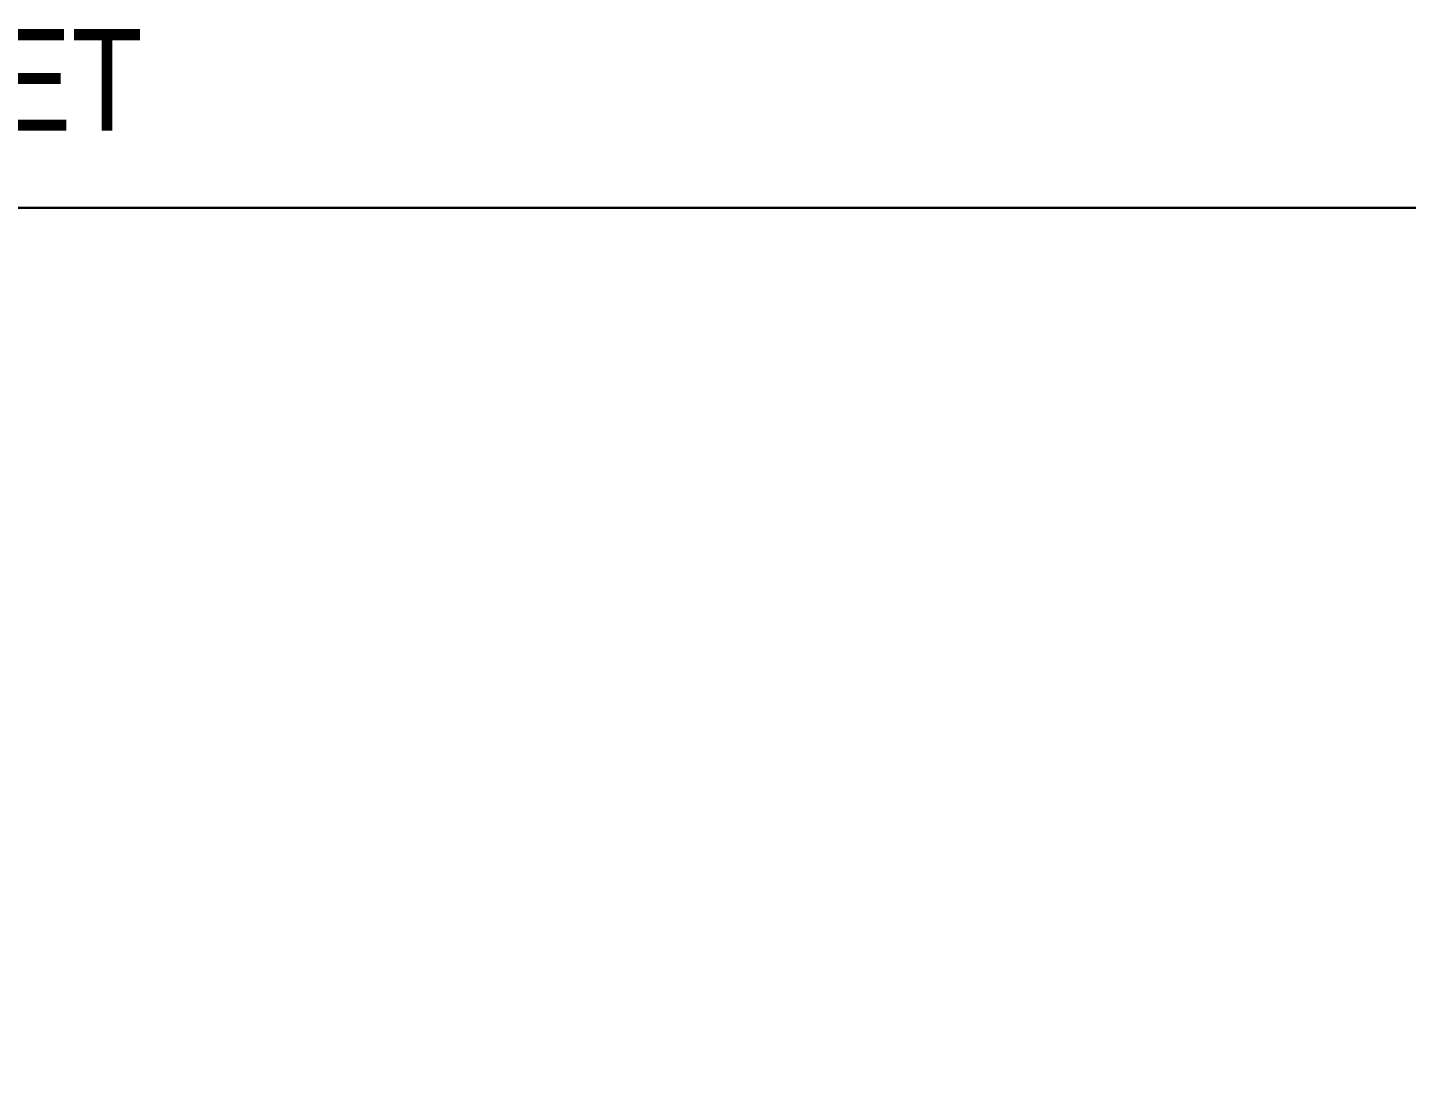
# Model space of a CAD drawing. Header units: millimetres. Extents: x 56222 to 3066687, y -650199 to -121287.
# Drawn here: x 149261.9 to 149736.3, y -184097.4 to -183737.8 of the extents above; entities that cross this region are included whole.
import ezdxf

# ---------------------------------------------------------------- set-up
doc = ezdxf.new("R2010")
doc.units = ezdxf.units.MM
doc.header["$MEASUREMENT"] = 0
for name, color, linetype, lineweight in [('SECOND FLOOR ( TEXT )', 7, 'Continuous', 9), ('TILE', 14, 'Continuous', 9), ('XX~SLAB ( BEAM )~ ( DIM )', 7, 'Continuous', 9)]:
    doc.layers.add(name, color=color, linetype=linetype, lineweight=lineweight)
doc.styles.add("Cn_BT_0'-0", font='swissc.ttf')
doc.styles.add('Cn_BT_9 ( BOLD )', font='swisscb.ttf', dxfattribs={"height": 9})

msp = doc.modelspace()

# ---------------------------------------------------------------- linework, layer by layer
at = {"layer": 'XX~SLAB ( BEAM )~ ( DIM )', "color": 85, "lineweight": 30, "true_color": 0x58ba48}
msp.add_lwpolyline([(148903.481, -183799.787), (150065.277, -183799.787), (150065.277, -184343.723), (148903.481, -184343.723)], close=True, dxfattribs=at)

# ---------------------------------------------------------------- texts
at = {"layer": 'SECOND FLOOR ( TEXT )', "insert": (149112.086, -183756.028), "char_height": 35, "attachment_point": 5, "style": "Cn_BT_0'-0"}
msp.add_mtext('FF MASTER TOILET', dxfattribs=at)
at = {"layer": 'TILE', "color": 5, "linetype": 'Continuous', "lineweight": 25, "char_height": 9, "width": 62.00084, "style": 'Cn_BT_9 ( BOLD )'}
for insert, attachment_point in [((149373.67, -183792.655), 9), ((149554.774, -183833.547, 0), 1), ((149554.774, -183834.76, 0), 1), ((149377.697, -183850.588), 9), ((149558.087, -183869.284), 1), ((149540.452, -184054.727), 1)]:
    msp.add_mtext('\\A1;', dxfattribs=dict(at, insert=insert, attachment_point=attachment_point))

doc.saveas('drawing.dxf')
